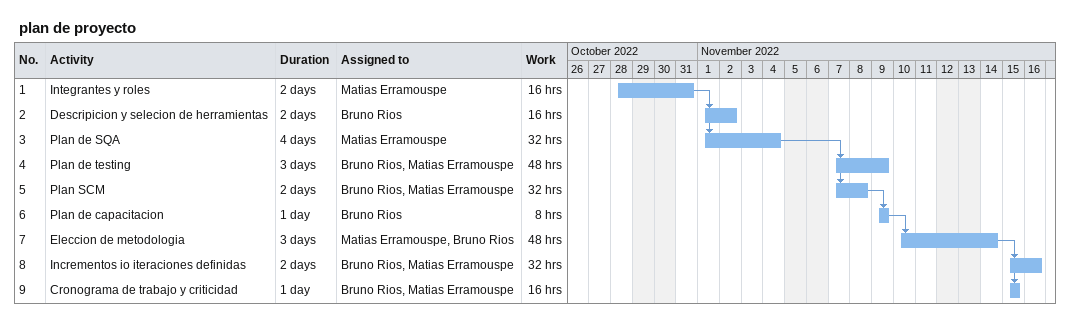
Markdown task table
plan de proyecto

| ID | Task | Duration | Start | Finish | Predecessors | Resources | Work (h) |
|---|---|---|---|---|---|---|---|
| 1 | Integrantes y roles | 2d | 2022-10-28 | 2022-10-31 |  | Matias Erramouspe | 16 |
| 2 | Descripicion y selecion de herramientas | 2d | 2022-11-01 | 2022-11-02 | 1 | Bruno Rios | 16 |
| 3 | Plan de SQA | 4d | 2022-11-01 | 2022-11-04 | 1 | Matias Erramouspe | 32 |
| 4 | Plan de testing | 3d | 2022-11-07 | 2022-11-09 | 3 | Bruno Rios, Matias Erramouspe | 48 |
| 5 | Plan SCM | 2d | 2022-11-07 | 2022-11-08 | 3 | Bruno Rios, Matias Erramouspe | 32 |
| 6 | Plan de capacitacion | 1d | 2022-11-09 | 2022-11-09 | 5 | Bruno Rios | 8 |
| 7 | Eleccion de metodologia | 3d | 2022-11-10 | 2022-11-14 | 6 | Matias Erramouspe, Bruno Rios | 48 |
| 8 | Incrementos io iteraciones definidas | 2d | 2022-11-15 | 2022-11-16 | 7 | Bruno Rios, Matias Erramouspe | 32 |
| 9 | Cronograma de trabajo y criticidad | 1d | 2022-11-15 | 2022-11-15 | 7 | Bruno Rios, Matias Erramouspe | 16 |
